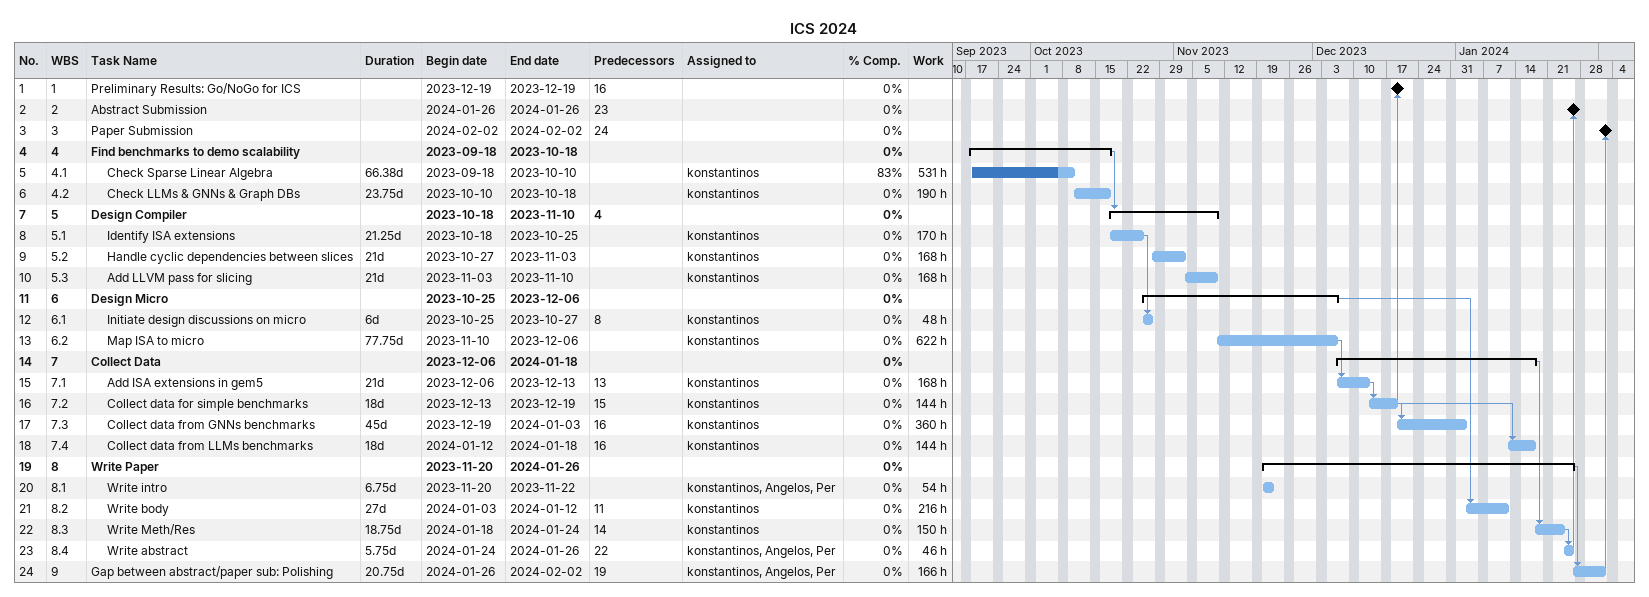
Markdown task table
ICS 2024

| ID | WBS | Task | Duration | Start | Finish | Predecessors | Resources | % complete | Work (h) |
|---|---|---|---|---|---|---|---|---|---|
| 1 | 1 | Preliminary Results: Go/NoGo for ICS |  | 2023-12-19 | 2023-12-19 | 16 |  | 0 |  |
| 2 | 2 | Abstract Submission |  | 2024-01-26 | 2024-01-26 | 23 |  | 0 |  |
| 3 | 3 | Paper Submission |  | 2024-02-02 | 2024-02-02 | 24 |  | 0 |  |
| 4 | 4 | **Find benchmarks to demo scalability** |  | 2023-09-18 | 2023-10-18 |  |  | 0 |  |
| 5 | 4.1 | Check Sparse Linear Algebra | 66.38d | 2023-09-18 | 2023-10-10 |  | konstantinos | 83 | 531 |
| 6 | 4.2 | Check LLMs & GNNs & Graph DBs | 23.75d | 2023-10-10 | 2023-10-18 |  | konstantinos | 0 | 190 |
| 7 | 5 | **Design Compiler** |  | 2023-10-18 | 2023-11-10 | 4 |  | 0 |  |
| 8 | 5.1 | Identify ISA extensions | 21.25d | 2023-10-18 | 2023-10-25 |  | konstantinos | 0 | 170 |
| 9 | 5.2 | Handle cyclic dependencies between slices | 21d | 2023-10-27 | 2023-11-03 |  | konstantinos | 0 | 168 |
| 10 | 5.3 | Add LLVM pass for slicing | 21d | 2023-11-03 | 2023-11-10 |  | konstantinos | 0 | 168 |
| 11 | 6 | **Design Micro** |  | 2023-10-25 | 2023-12-06 |  |  | 0 |  |
| 12 | 6.1 | Initiate design discussions on micro | 6d | 2023-10-25 | 2023-10-27 | 8 | konstantinos | 0 | 48 |
| 13 | 6.2 | Map ISA to micro | 77.75d | 2023-11-10 | 2023-12-06 |  | konstantinos | 0 | 622 |
| 14 | 7 | **Collect Data** |  | 2023-12-06 | 2024-01-18 |  |  | 0 |  |
| 15 | 7.1 | Add ISA extensions in gem5 | 21d | 2023-12-06 | 2023-12-13 | 13 | konstantinos | 0 | 168 |
| 16 | 7.2 | Collect data for simple benchmarks | 18d | 2023-12-13 | 2023-12-19 | 15 | konstantinos | 0 | 144 |
| 17 | 7.3 | Collect data from GNNs benchmarks | 45d | 2023-12-19 | 2024-01-03 | 16 | konstantinos | 0 | 360 |
| 18 | 7.4 | Collect data from LLMs benchmarks | 18d | 2024-01-12 | 2024-01-18 | 16 | konstantinos | 0 | 144 |
| 19 | 8 | **Write Paper** |  | 2023-11-20 | 2024-01-26 |  |  | 0 |  |
| 20 | 8.1 | Write intro | 6.75d | 2023-11-20 | 2023-11-22 |  | konstantinos, Angelos, Per | 0 | 54 |
| 21 | 8.2 | Write body | 27d | 2024-01-03 | 2024-01-12 | 11 | konstantinos | 0 | 216 |
| 22 | 8.3 | Write Meth/Res | 18.75d | 2024-01-18 | 2024-01-24 | 14 | konstantinos | 0 | 150 |
| 23 | 8.4 | Write abstract | 5.75d | 2024-01-24 | 2024-01-26 | 22 | konstantinos, Angelos, Per | 0 | 46 |
| 24 | 9 | Gap between abstract/paper sub: Polishing | 20.75d | 2024-01-26 | 2024-02-02 | 19 | konstantinos, Angelos, Per | 0 | 166 |
